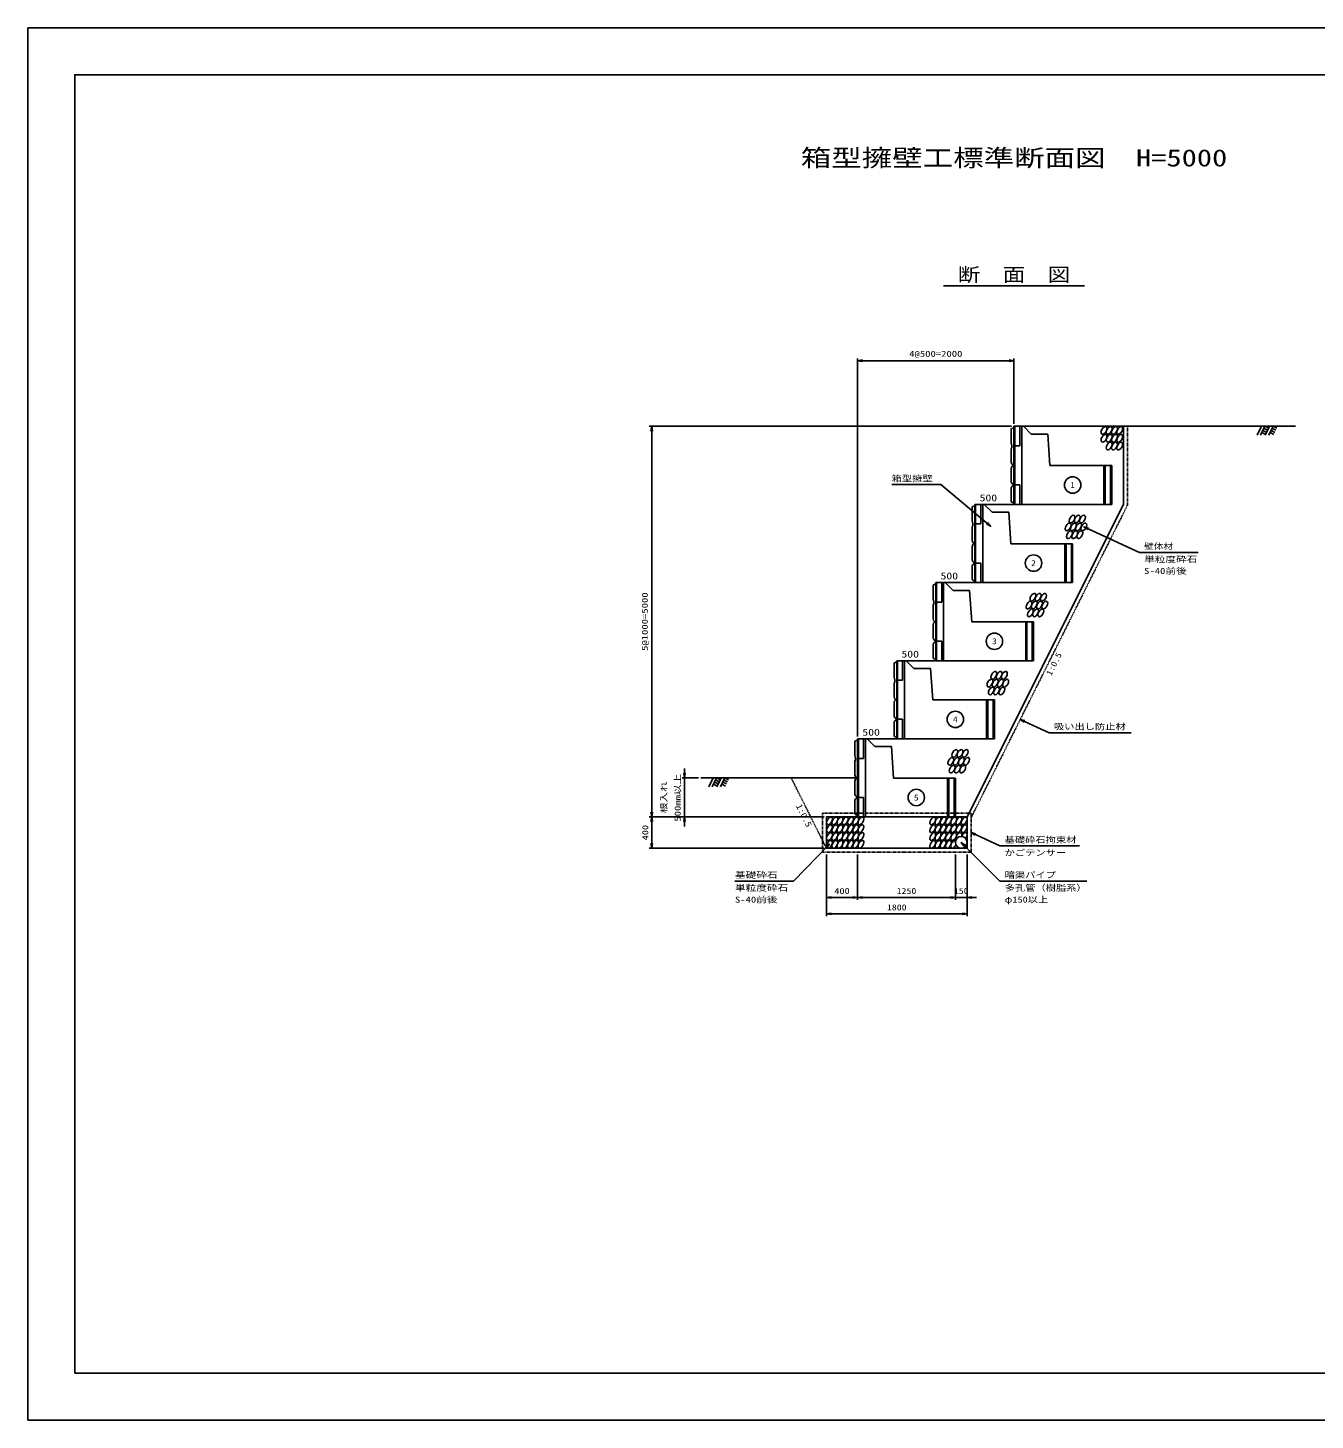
# Model space of a CAD drawing. Units: millimetres at full size; some dimension numbers follow another scale. Extents: x 0 to 25230, y 0 to 17820.
# Drawn here: x 0 to 16467, y 0 to 17820 of the extents above; entities that cross this region are included whole.
import ezdxf
from ezdxf.enums import TextEntityAlignment as Align

# ---------------------------------------------------------------- set-up
doc = ezdxf.new("R2010")
doc.units = ezdxf.units.MM
doc.linetypes.add('DASHED_SPACED', pattern=[12, 6, -6])
for name, color, linetype, lineweight in [('D-STR-DIM', 7, 'Continuous', 25), ('D-STR-STRn', 2, 'Continuous', 25), ('D-STR-TXT', 7, 'Continuous', 25), ('D-TTL', 2, 'Continuous', 25), ('D-TTL-TXT', 7, 'Continuous', 25)]:
    doc.layers.add(name, color=color, linetype=linetype, lineweight=lineweight)
doc.styles.add('ＭＳ ゴシック', font='')
doc.styles.get('ＭＳ ゴシック').set_extended_font_data('MS Gothic')

# ---------------------------------------------------------------- blocks, each defined once
blk = doc.blocks.new('open_arrow')
at = {"color": 0, "linetype": 'Continuous', "lineweight": -2}
blk.add_lwpolyline([(7.5, 1.25), (0, 0), (7.5, -1.25)], dxfattribs=at)
blk = doc.blocks.new('FD')
at = {"color": 1, "linetype": 'Continuous', "lineweight": 25}
for p, q in [((0, 0), (0, -1000)), ((120, 0), (0, 0)), ((9, 0), (9, -1000)), ((75, 0), (75, -250)), ((100, 0), (100, -1000)), ((120, 0), (220, -100)), ((-30.886, -27.067), (-35, -35.204)), ((-35, -35.204), (-35, -211.387)), ((-15.285, -22.432), (-30.886, -27.067)), ((0, -10.13), (-15.285, -22.432)), ((220, -100), (432, -100)), ((432, -100), (460, -502)), ((-35, -211.387), (-26.184, -248.732)), ((-35, -288.613), (-26.455, -269.414)), ((-35, -458.842), (-35, -288.613)), ((-26.184, -248.732), (-26.455, -269.414)), ((9, -250), (75, -250)), ((-28.543, -485.4), (-35, -458.842)), ((-35, -541.158), (-28.543, -514.6)), ((-20.541, -493.399), (-28.543, -485.4)), ((-20.541, -506.601), (-28.543, -514.6)), ((-5, -500), (-20.541, -493.399)), ((-5, -500), (-20.541, -506.601)), ((460, -502), (1250, -502)), ((1150, -1000), (1150, -502)), ((1166, -1000), (1166, -502)), ((1234, -1000), (1234, -502)), ((1250, -1000), (1250, -502)), ((-35, -541.158), (-35, -711.387)), ((-35, -711.387), (-26.455, -730.586)), ((-35, -788.613), (-26.455, -769.414)), ((-35, -958.842), (-35, -788.613)), ((-26.455, -730.586), (-0.905, -748.147)), ((-26.455, -769.414), (-0.905, -751.853)), ((-0.905, -748.147), (0, -750)), ((-0.905, -751.853), (0, -750)), ((75, -750), (9, -750)), ((75, -750), (75, -1000)), ((-27.994, -970.043), (-35, -958.842)), ((-8.444, -978.764), (-27.994, -970.043)), ((0, -989.909), (-8.444, -978.764)), ((0, -1000), (1250, -1000))]:
    blk.add_line(p, q, dxfattribs=at)

msp = doc.modelspace()

# ---------------------------------------------------------------- linework, layer by layer
at = {"layer": 'D-STR-DIM'}
for p, q in [((10615, 8750), (10615, 13590)), ((10675, 13570), (10615, 13560)), ((10675, 13550), (10615, 13560)), ((10615, 13560), (10675, 13560)), ((10675, 13560), (12555, 13560)), ((12555, 13570), (12615, 13560)), ((12555, 13550), (12615, 13560)), ((12615, 13560), (12555, 13560)), ((12615, 12750), (12615, 13590)), ((12585, 12720), (7950, 12720)), ((7970, 12660), (7980, 12720)), ((7990, 12660), (7980, 12720)), ((7980, 12720), (7980, 12660)), ((7980, 12660), (7980, 7780)), ((8580, 8220), (8370, 8220)), ((8390, 8280), (8400, 8220)), ((8400, 8280), (8400, 8340)), ((8410, 8280), (8400, 8220)), ((8400, 8220), (8400, 8280)), ((8400, 8220), (8400, 7720)), ((10185, 7720), (7950, 7720)), ((10185, 7720), (7950, 7720)), ((7970, 7780), (7980, 7720)), ((7990, 7780), (7980, 7720)), ((7980, 7720), (7980, 7780)), ((7980, 7720), (7980, 7320)), ((10185, 7720), (8370, 7720)), ((8390, 7660), (8400, 7720)), ((8410, 7660), (8400, 7720)), ((8400, 7720), (8400, 7660)), ((8400, 7660), (8400, 7600)), ((10185, 7320), (7950, 7320)), ((10215, 7240), (10215, 6450)), ((10215, 7240), (10215, 6660)), ((10615, 7240), (10615, 6660)), ((10615, 7240), (10615, 6660)), ((11865, 7240), (11865, 6660)), ((11865, 7240), (11865, 6660)), ((12015, 7240), (12015, 6450)), ((12015, 7240), (12015, 6660)), ((10615, 6690), (10215, 6690)), ((10615, 6690), (11865, 6690)), ((11745, 6690), (12135, 6690)), ((10215, 6480), (12015, 6480))]:
    msp.add_line(p, q, dxfattribs=at)
at = {"layer": 'D-STR-STRn', "color": 1}
for p, q in [((12615, 12720), (16215, 12720)), ((15779.175, 12720), (15724.095, 12604.793)), ((15824.175, 12720), (15769.095, 12604.793)), ((15798.295, 12665.868), (15847.132, 12642.52)), ((15811.235, 12692.934), (15860.072, 12669.585)), ((15824.175, 12720), (15873.012, 12696.651)), ((15884.175, 12720), (15829.095, 12604.793)), ((15929.175, 12720), (15874.095, 12604.793)), ((15903.295, 12665.868), (15952.132, 12642.52)), ((15916.235, 12692.934), (15965.072, 12669.585)), ((15929.175, 12720), (15978.012, 12696.651)), ((15785.355, 12638.803), (15834.192, 12615.454)), ((15890.355, 12638.803), (15939.192, 12615.454)), ((12115, 11720), (12615, 11720)), ((11615, 10720), (12115, 10720)), ((11115, 9720), (11615, 9720)), ((10615, 8720), (11115, 8720)), ((10610, 8220), (8610, 8220)), ((8765, 8220), (8709.92, 8104.793)), ((8810, 8220), (8754.92, 8104.793)), ((8810, 8220), (8858.837, 8196.651)), ((8870, 8220), (8814.92, 8104.793)), ((8915, 8220), (8859.92, 8104.793)), ((8915, 8220), (8963.837, 8196.651)), ((8771.18, 8138.803), (8820.017, 8115.454)), ((8784.12, 8165.868), (8832.957, 8142.52)), ((8797.06, 8192.934), (8845.897, 8169.585)), ((8876.18, 8138.803), (8925.017, 8115.454)), ((8889.12, 8165.868), (8937.957, 8142.52)), ((8902.06, 8192.934), (8950.897, 8169.585))]:
    msp.add_line(p, q, dxfattribs=at)
at = {"layer": 'D-STR-STRn', "color": 1, "linetype": 'DASHED_SPACED'}
msp.add_line((9765, 8220), (10215, 7320), dxfattribs=at)
at = {"layer": 'D-STR-STRn', "color": 1}
msp.add_lwpolyline([(12015, 7720), (14015, 11720), (14015, 12720)], dxfattribs=at)
at = {"layer": 'D-STR-STRn', "linetype": 'DASHED_SPACED'}
msp.add_lwpolyline([(12065, 7708.197), (14065, 11708.197), (14065, 12720)], dxfattribs=at)
msp.add_lwpolyline([(12065, 7770), (12065, 7270), (10165, 7270), (10165, 7770)], close=True, dxfattribs=at)
at = {"layer": 'D-STR-STRn', "color": 1}
msp.add_lwpolyline([(12015, 7720), (12015, 7320), (10215, 7320), (10215, 7720)], close=True, dxfattribs=at)
at = {"layer": 'D-STR-STRn'}
msp.add_circle((11940, 7395), 75, dxfattribs=at)
for centre in [(13766.477, 12667.029), (13833.477, 12667.029), (13900.477, 12667.029), (13967.477, 12667.029), (13766.477, 12567.029), (13833.477, 12567.029), (13833.477, 12467.029), (13900.477, 12567.029), (13900.477, 12467.029), (13967.477, 12567.029), (13967.477, 12467.029), (13357.289, 11532.73), (13424.289, 11532.73), (13491.289, 11532.73), (13307.289, 11432.73), (13374.289, 11432.73), (13441.289, 11432.73), (13508.289, 11432.73), (13324.289, 11332.73), (13391.289, 11332.73), (13458.289, 11332.73), (12857.289, 10532.73), (12924.289, 10532.73), (12991.289, 10532.73), (12807.289, 10432.73), (12824.289, 10332.73), (12874.289, 10432.73), (12891.289, 10332.73), (12941.289, 10432.73), (12958.289, 10332.73), (13008.289, 10432.73), (12307.289, 9432.73), (12357.289, 9532.73), (12374.289, 9432.73), (12424.289, 9532.73), (12441.289, 9432.73), (12491.289, 9532.73), (12508.289, 9432.73), (12324.289, 9332.73), (12391.289, 9332.73), (12458.289, 9332.73), (11857.289, 8532.73), (11924.289, 8532.73), (11991.289, 8532.73), (11807.289, 8432.73), (11824.289, 8332.73), (11874.289, 8432.73), (11891.289, 8332.73), (11941.289, 8432.73), (11958.289, 8332.73), (12008.289, 8432.73), (10255.239, 7670), (10322.239, 7670), (10389.239, 7670), (10456.239, 7670), (10523.239, 7670), (10590.239, 7670), (10657.239, 7670), (11575.239, 7670), (11642.239, 7670), (11709.239, 7670), (11776.239, 7670), (11843.239, 7670), (11910.239, 7670), (11977.239, 7670), (10255.239, 7570), (10255.239, 7470), (10322.239, 7570), (10322.239, 7470), (10389.239, 7570), (10389.239, 7470), (10456.239, 7570), (10456.239, 7470), (10523.239, 7570), (10523.239, 7470), (10590.239, 7570), (10590.239, 7470), (10657.239, 7570), (10657.239, 7470), (11575.239, 7570), (11575.239, 7470), (11642.239, 7570), (11642.239, 7470), (11709.239, 7570), (11709.239, 7470), (11776.239, 7570), (11776.239, 7470), (11843.239, 7570), (11843.239, 7470), (11910.239, 7570), (11977.239, 7570), (10255.239, 7370), (10322.239, 7370), (10389.239, 7370), (10456.239, 7370), (10523.239, 7370), (10590.239, 7370), (10657.239, 7370), (11575.239, 7370), (11642.239, 7370), (11709.239, 7370), (11776.239, 7370)]:
    msp.add_ellipse(centre, major_axis=(-27.222, -47.15), ratio=0.545455, dxfattribs=at)
for centre, start_param, end_param in [((11910.239, 7470), 1.874727256, 5.877262023), ((11977.239, 7470), 1.340962734, 5.02018869), ((11843.239, 7370), 3.210260874, 7.998357533)]:
    msp.add_ellipse(centre, major_axis=(-27.222, -47.15), ratio=0.545455, start_param=start_param, end_param=end_param, dxfattribs=at)
at = {"layer": 'D-STR-TXT'}
for p, q in [((11680.152, 11974.265), (11050.152, 11974.265)), ((12315.411, 11441.034), (11680.152, 11974.265)), ((13508.289, 11432.73), (14218.996, 11106.189)), ((14968.996, 11106.189), (14218.996, 11106.189)), ((12695.402, 8969), (13065.402, 8799)), ((14115.402, 8799), (13065.402, 8799)), ((12065, 7520), (12435, 7350)), ((10252.761, 7370), (9795, 6900)), ((11940, 7395), (12435, 6900)), ((13455, 7350), (12435, 7350)), ((9795, 6900), (9045, 6900)), ((13545, 6900), (12435, 6900))]:
    msp.add_line(p, q, dxfattribs=at)
for centre in [(13365, 11969), (12865, 10969), (12365, 9969), (11865, 8969), (11365, 7969)]:
    msp.add_circle(centre, 105, dxfattribs=at)
at = {"layer": 'D-TTL'}
for points in [[(0, 0), (25230, 0), (25230, 17820), (0, 17820)], [(600, 600), (24630, 600), (24630, 17220), (600, 17220)]]:
    msp.add_lwpolyline(points, close=True, dxfattribs=at)
at = {"layer": 'D-TTL-TXT'}
msp.add_line((11715, 14520), (13515, 14520), dxfattribs=at)

# ---------------------------------------------------------------- block references
at = {"layer": 'D-STR-DIM', "xscale": 8, "yscale": 8}
for p, rotation in [((7980, 7720), 270), ((7980, 7320), 90), ((10615, 6690), 180), ((11865, 6690), 180), ((11865, 6690), 180), ((12015, 6480), 180)]:
    msp.add_blockref('open_arrow', p, dxfattribs=dict(at, rotation=rotation))
for p in [(10215, 6690), (10615, 6690), (12015, 6690), (10215, 6480)]:
    msp.add_blockref('open_arrow', p, dxfattribs=at)
at = {"layer": 'D-STR-STRn'}
for p in [(12615, 12720), (12115, 11720), (11615, 10720), (11115, 9720), (10615, 8720)]:
    msp.add_blockref('FD', p, dxfattribs=at)
at = {"layer": 'D-STR-TXT', "xscale": 8, "yscale": 8}
for p, rotation in [((12315.411, 11441.034), 140), ((13508.289, 11432.73), 335.3), ((12695.402, 8969), 335.3), ((12065, 7520), 335.3), ((10252.761, 7370), 225.8), ((11940, 7395), 315)]:
    msp.add_blockref('open_arrow', p, dxfattribs=dict(at, rotation=rotation))

# ---------------------------------------------------------------- texts
at = {"layer": 'D-STR-DIM', "style": 'ＭＳ ゴシック'}
for s, width, p in [('4@500=2000', 1.3, (11615, 13648.096)), ('400', 1.25, (10415, 6772.5)), ('1250', 1.2, (11240, 6772.5)), ('150', 1.2, (11940, 6772.5)), ('1800', 1.2, (11115, 6562.5))]:
    msp.add_text(s, height=76.98, dxfattribs=dict(at, width=width)).set_placement(p, align=Align.MIDDLE_CENTER)
for s, width, p in [('5@1000=5000', 1.3, (7891.904, 10220)), ('400', 1.25, (7897.5, 7520))]:
    msp.add_text(s, height=76.98, rotation=90, dxfattribs=dict(at, width=width)).set_placement(p, align=Align.MIDDLE_CENTER)
at = {"layer": 'D-STR-DIM', "style": 'ＭＳ ゴシック', "width": 1.3}
for s, p in [('500mm以上', (8373.873, 7660.063)), ('根入れ', (8198.34, 7767.462))]:
    msp.add_text(s, height=76.98, rotation=90, dxfattribs=at).set_placement(p, align=Align.BOTTOM_LEFT)
at = {"layer": 'D-STR-TXT', "style": 'ＭＳ ゴシック'}
for s, height, width, p in [('箱型擁壁', 76.98, 1.25, (11050.152, 11990.265)), ('500', 87.98, 1.25, (12175, 11734)), ('壁体材', 76.98, 1.15, (14278.996, 11122.189)), ('単粒度砕石', 76.98, 1.3, (14278.996, 10957.189)), ('S-40前後', 76.98, 1.3, (14278.996, 10807.189)), ('500', 87.98, 1.25, (11675, 10734)), ('500', 87.98, 1.25, (11175, 9734)), ('吸い出し防止材', 76.98, 1.25, (13125.402, 8815)), ('500', 87.98, 1.25, (10675, 8734)), ('基礎砕石拘束材', 76.98, 1.25, (12495, 7366)), ('かごテンサー', 76.98, 1.25, (12495, 7201)), ('基礎砕石\u3000', 76.98, 1.3, (9045, 6916)), ('暗渠パイプ', 76.98, 1.25, (12495, 6916)), ('単粒度砕石', 76.98, 1.3, (9045, 6751)), ('多孔管（樹脂系）', 76.98, 1.25, (12495, 6751)), ('S-40前後', 76.98, 1.3, (9045, 6601)), ('φ150以上', 76.98, 1.25, (12495, 6601))]:
    msp.add_text(s, height=height, dxfattribs=dict(at, width=width)).set_placement(p, align=Align.BOTTOM_LEFT)
for s, width, p in [('1', 0.9, (13365, 11969)), ('2', 1.15, (12865, 10969)), ('3', 1.15, (12365, 9969)), ('4', 1.2, (11865, 8969)), ('5', 1.15, (11365, 7969))]:
    msp.add_text(s, height=76.98, dxfattribs=dict(at, width=width)).set_placement(p, align=Align.MIDDLE_CENTER)
at = {"layer": 'D-STR-TXT', "style": 'ＭＳ ゴシック', "width": 1.2}
for rotation, p in [(63.435, (13091.833, 9694.78)), (296.565, (9963.167, 7756.584))]:
    msp.add_text('1:0.5', height=76.98, rotation=rotation, dxfattribs=at).set_placement(p, align=Align.TOP_CENTER)
at = {"layer": 'D-TTL-TXT', "style": 'ＭＳ ゴシック'}
for s, height, width, p in [('箱型擁壁工標準断面図\u3000H=5000', 219.9, 1.3, (12615, 15980)), ('断\u3000面\u3000図', 176, 1.2, (12615, 14520))]:
    msp.add_text(s, height=height, dxfattribs=dict(at, width=width)).set_placement(p, align=Align.BOTTOM_CENTER)

doc.saveas('drawing.dxf')
